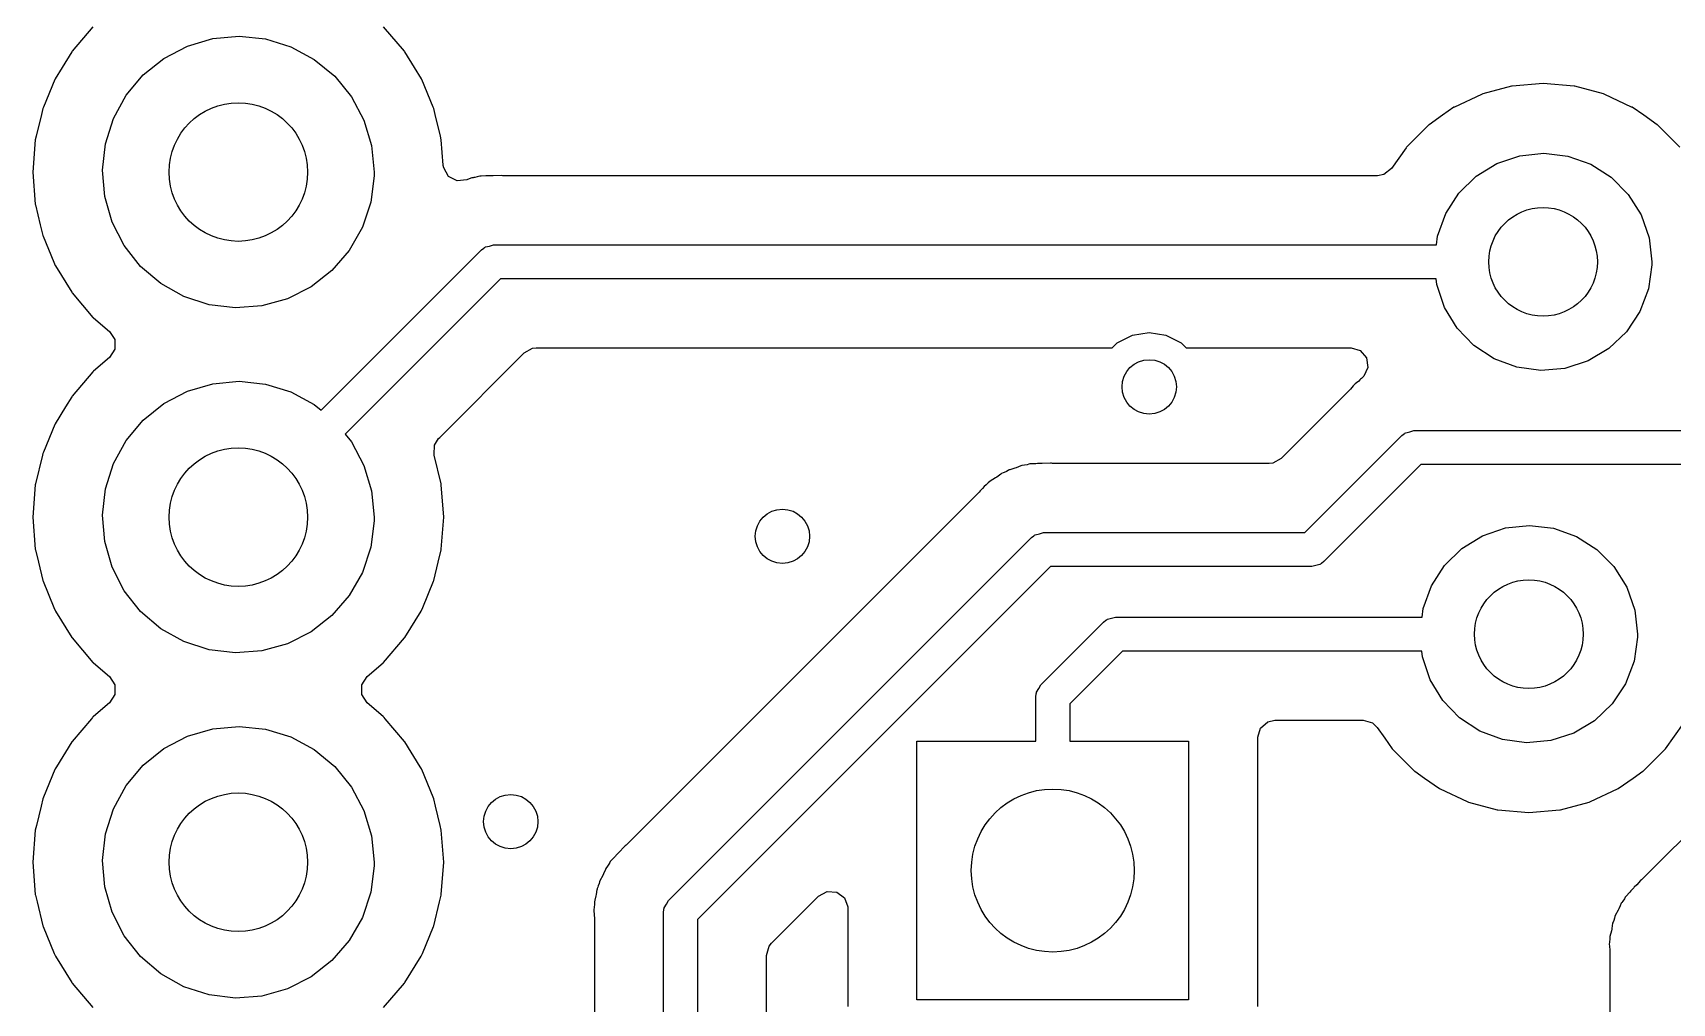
# Model space of a CAD drawing. Extents: x 3.43 to 6.79, y -5.81 to -1.74.
# Drawn here: x 4.6882 to 5.1634, y -3.9109 to -3.6297 of the extents above; entities that cross this region are included whole.
import ezdxf

# ---------------------------------------------------------------- set-up
doc = ezdxf.new("R2010")
doc.units = 0
doc.header["$MEASUREMENT"] = 0
doc.layers.add('BLACK', color=7, linetype='CONTINUOUS')

msp = doc.modelspace()

# ---------------------------------------------------------------- linework, layer by layer
at = {"layer": 'BLACK', "linetype": 'CONTINUOUS'}
for p, q in [((4.70567, -3.62791), (4.6996, -3.63502)), ((4.79599, -3.63502), (4.78992, -3.62791)), ((4.6996, -3.63502), (4.69949, -3.63518)), ((4.72623, -3.63709), (4.73304, -3.63353)), ((4.73304, -3.63353), (4.74041, -3.63136)), ((4.74041, -3.63136), (4.74807, -3.63067)), ((4.74807, -3.63067), (4.75571, -3.63147)), ((4.75571, -3.63147), (4.76305, -3.63374)), ((4.76305, -3.63374), (4.76981, -3.6374)), ((4.79609, -3.63518), (4.79599, -3.63502)), ((4.69671, -3.63973), (4.69471, -3.64299)), ((4.69949, -3.63518), (4.69671, -3.63973)), ((4.69949, -3.63518), (4.69949, -3.63518)), ((4.72025, -3.64191), (4.72623, -3.63709)), ((4.76981, -3.6374), (4.77573, -3.64229)), ((4.79888, -3.63973), (4.79609, -3.63518)), ((4.79609, -3.63518), (4.79609, -3.63518)), ((4.80087, -3.64299), (4.79888, -3.63973)), ((4.69464, -3.64317), (4.69128, -3.65128)), ((4.69471, -3.64299), (4.69464, -3.64317)), ((4.69464, -3.64317), (4.69464, -3.64317)), ((4.71531, -3.64779), (4.72025, -3.64191)), ((4.77573, -3.64229), (4.78058, -3.64825)), ((4.80095, -3.64317), (4.80087, -3.64299)), ((4.80431, -3.65128), (4.80095, -3.64317)), ((4.80095, -3.64317), (4.80095, -3.64317)), ((5.12598, -3.64435), (5.117, -3.64514)), ((5.13496, -3.64514), (5.12598, -3.64435)), ((4.7116, -3.65453), (4.71531, -3.64779)), ((4.78058, -3.64825), (4.78419, -3.65503)), ((5.1081, -3.64756), (5.10032, -3.65119)), ((5.1083, -3.64747), (5.1081, -3.64756)), ((5.1081, -3.64756), (5.1081, -3.64756)), ((5.10851, -3.64741), (5.1083, -3.64747)), ((5.1168, -3.64519), (5.10851, -3.64741)), ((5.10851, -3.64741), (5.10851, -3.64741)), ((5.117, -3.64514), (5.1168, -3.64519)), ((5.1168, -3.64519), (5.1168, -3.64519)), ((5.13517, -3.64519), (5.13496, -3.64514)), ((5.14346, -3.64741), (5.13517, -3.64519)), ((5.13517, -3.64519), (5.13517, -3.64519)), ((5.14367, -3.64747), (5.14346, -3.64741)), ((5.14346, -3.64741), (5.14346, -3.64741)), ((5.14387, -3.64756), (5.14367, -3.64747)), ((5.15164, -3.65119), (5.14387, -3.64756)), ((5.14387, -3.64756), (5.14387, -3.64756)), ((4.69071, -3.65339), (4.68922, -3.65959)), ((4.69113, -3.65163), (4.69071, -3.65339)), ((4.69128, -3.65128), (4.69113, -3.65163)), ((4.80445, -3.65163), (4.80431, -3.65128)), ((4.80487, -3.65339), (4.80445, -3.65163)), ((4.80636, -3.65959), (4.80487, -3.65339)), ((5.09682, -3.65359), (5.09292, -3.65632)), ((5.10013, -3.65128), (5.09682, -3.65359)), ((5.10032, -3.65119), (5.10013, -3.65128)), ((5.10032, -3.65119), (5.10032, -3.65119)), ((5.15184, -3.65128), (5.15164, -3.65119)), ((5.15164, -3.65119), (5.15164, -3.65119)), ((5.15515, -3.65359), (5.15184, -3.65128)), ((5.15905, -3.65632), (5.15515, -3.65359)), ((4.70928, -3.66185), (4.7116, -3.65453)), ((4.78419, -3.65503), (4.78641, -3.66239)), ((5.09274, -3.65645), (5.08637, -3.66282)), ((5.09292, -3.65632), (5.09274, -3.65645)), ((5.09292, -3.65632), (5.09292, -3.65632)), ((5.15922, -3.65645), (5.15905, -3.65632)), ((5.15905, -3.65632), (5.15905, -3.65632)), ((5.1656, -3.66282), (5.15922, -3.65645)), ((4.68895, -3.66072), (4.68822, -3.67004)), ((4.68922, -3.65959), (4.68895, -3.66072)), ((4.70843, -3.66949), (4.70928, -3.66185)), ((4.78641, -3.66239), (4.78716, -3.67004)), ((4.80663, -3.66072), (4.80636, -3.65959)), ((4.80721, -3.66803), (4.80663, -3.66072)), ((5.08625, -3.663), (5.08204, -3.66901)), ((5.08637, -3.66282), (5.08625, -3.663)), ((5.08625, -3.663), (5.08625, -3.663)), ((4.80721, -3.6681), (4.80721, -3.66803)), ((4.80733, -3.66886), (4.80721, -3.6681)), ((5.10659, -3.67124), (5.11257, -3.66756)), ((5.11257, -3.66756), (5.11922, -3.6653)), ((5.11922, -3.6653), (5.1262, -3.66457)), ((5.1262, -3.66457), (5.13318, -3.6654)), ((5.13318, -3.6654), (5.13979, -3.66775)), ((5.13979, -3.66775), (5.14572, -3.67152)), ((4.68822, -3.67004), (4.68895, -3.67935)), ((4.70907, -3.67714), (4.70843, -3.66949)), ((4.78715, -3.67113), (4.78618, -3.67876)), ((4.78716, -3.67004), (4.78715, -3.67113)), ((4.80872, -3.67129), (4.80733, -3.66886)), ((4.8112, -3.67258), (4.80872, -3.67129)), ((4.81398, -3.67232), (4.8112, -3.67258)), ((4.81423, -3.67222), (4.81398, -3.67232)), ((4.81552, -3.67171), (4.81423, -3.67222)), ((4.81583, -3.67167), (4.81552, -3.67171)), ((4.8161, -3.67164), (4.81583, -3.67167)), ((4.81583, -3.67167), (4.81583, -3.67167)), ((4.81631, -3.67161), (4.8161, -3.67164)), ((4.81707, -3.67146), (4.81631, -3.67161)), ((4.81784, -3.67123), (4.81707, -3.67146)), ((4.81815, -3.67122), (4.81784, -3.67123)), ((4.81958, -3.67118), (4.81815, -3.67122)), ((4.81815, -3.67122), (4.81815, -3.67122)), ((4.82004, -3.67114), (4.81958, -3.67118)), ((4.82005, -3.67114), (4.82004, -3.67114)), ((4.8202, -3.67112), (4.82005, -3.67114)), ((4.8213, -3.67112), (4.8202, -3.67112)), ((4.82146, -3.67112), (4.8213, -3.67112)), ((4.82166, -3.67111), (4.82146, -3.67112)), ((4.82414, -3.67104), (4.82166, -3.67111)), ((4.82443, -3.6711), (4.82414, -3.67104)), ((4.82487, -3.67112), (4.82443, -3.6711)), ((5.07798, -3.67112), (4.82487, -3.67112)), ((5.07986, -3.67075), (5.07798, -3.67112)), ((5.08204, -3.66901), (5.07986, -3.67075)), ((5.10158, -3.67616), (5.10659, -3.67124)), ((5.14572, -3.67152), (5.15067, -3.6765)), ((4.71119, -3.68453), (4.70907, -3.67714)), ((5.09777, -3.68206), (5.10158, -3.67616)), ((5.15067, -3.6765), (5.15439, -3.68245)), ((4.68895, -3.67935), (4.689, -3.67954)), ((4.689, -3.67954), (4.689, -3.67954)), ((4.689, -3.67954), (4.69038, -3.68529)), ((4.78618, -3.67876), (4.78376, -3.68605)), ((5.09537, -3.68866), (5.09777, -3.68206)), ((5.15439, -3.68245), (5.1567, -3.68909)), ((4.69038, -3.68529), (4.69113, -3.68844)), ((4.7147, -3.69136), (4.71119, -3.68453)), ((4.78376, -3.68605), (4.77996, -3.69273)), ((4.69113, -3.68844), (4.69121, -3.68862)), ((4.69121, -3.68862), (4.69121, -3.68862)), ((4.69121, -3.68862), (4.69433, -3.69616)), ((4.71947, -3.69738), (4.7147, -3.69136)), ((4.81829, -3.69258), (4.81899, -3.69206)), ((4.81899, -3.69206), (4.81911, -3.69192)), ((4.81911, -3.69192), (4.81922, -3.69189)), ((4.81922, -3.69189), (4.81942, -3.69174)), ((4.81942, -3.69174), (4.82061, -3.69148)), ((4.82061, -3.69148), (4.82177, -3.69114)), ((4.82177, -3.69114), (5.09506, -3.69114)), ((5.09506, -3.69114), (5.09537, -3.68866)), ((5.1567, -3.68909), (5.15748, -3.69606)), ((4.69433, -3.69616), (4.69471, -3.69708)), ((4.77182, -3.73906), (4.81829, -3.69258)), ((4.77996, -3.69273), (4.77494, -3.69855)), ((5.15748, -3.69606), (5.15747, -3.69694)), ((4.69471, -3.69708), (4.69481, -3.69725)), ((4.69481, -3.69725), (4.69949, -3.70489)), ((4.72532, -3.70236), (4.71947, -3.69738)), ((4.77494, -3.69855), (4.76889, -3.70328)), ((4.82381, -3.70098), (4.77877, -3.74602)), ((5.09502, -3.70098), (4.82381, -3.70098)), ((5.09518, -3.70261), (5.09502, -3.70098)), ((5.15747, -3.69694), (5.15649, -3.7039)), ((4.69949, -3.70489), (4.69949, -3.70489)), ((4.69949, -3.70489), (4.6996, -3.70505)), ((4.6996, -3.70505), (4.70567, -3.71216)), ((4.73203, -3.70611), (4.72532, -3.70236)), ((4.73934, -3.70849), (4.73203, -3.70611)), ((4.76889, -3.70328), (4.76203, -3.70674)), ((5.09739, -3.70927), (5.09518, -3.70261)), ((5.15649, -3.7039), (5.154, -3.71046)), ((4.74697, -3.7094), (4.73934, -3.70849)), ((4.75463, -3.70881), (4.74697, -3.7094)), ((4.76203, -3.70674), (4.75463, -3.70881)), ((5.10103, -3.71528), (5.09739, -3.70927)), ((5.154, -3.71046), (5.15011, -3.71631)), ((4.70567, -3.71216), (4.70581, -3.71229)), ((4.70581, -3.71229), (4.70581, -3.71229)), ((4.70581, -3.71229), (4.71047, -3.71626)), ((5.10591, -3.72033), (5.10103, -3.71528)), ((4.71047, -3.71626), (4.712, -3.7186)), ((4.712, -3.7186), (4.71202, -3.7214)), ((5.00109, -3.721), (5.00255, -3.71954)), ((5.00255, -3.71954), (5.00694, -3.71731)), ((5.00694, -3.71731), (5.01181, -3.71654)), ((5.01181, -3.71654), (5.01668, -3.71731)), ((5.01668, -3.71731), (5.02107, -3.71954)), ((5.02107, -3.71954), (5.02253, -3.721)), ((5.11178, -3.72418), (5.10591, -3.72033)), ((5.15011, -3.71631), (5.14503, -3.72115)), ((4.71047, -3.72381), (4.70581, -3.72778)), ((4.71202, -3.7214), (4.71047, -3.72381)), ((4.80617, -3.74693), (4.83065, -3.72246)), ((4.83065, -3.72246), (4.8331, -3.72112)), ((4.8331, -3.72112), (4.83416, -3.721)), ((4.83416, -3.721), (5.00109, -3.721)), ((5.02253, -3.721), (5.07031, -3.721)), ((5.07031, -3.721), (5.07299, -3.72179)), ((5.07299, -3.72179), (5.07482, -3.7239)), ((5.07482, -3.7239), (5.07522, -3.72667)), ((5.11836, -3.72662), (5.11178, -3.72418)), ((5.139, -3.72475), (5.13232, -3.72692)), ((5.14503, -3.72115), (5.139, -3.72475)), ((4.70567, -3.72791), (4.6996, -3.73502)), ((4.70581, -3.72778), (4.70567, -3.72791)), ((4.70581, -3.72778), (4.70581, -3.72778)), ((5.0731, -3.73003), (5.07288, -3.73025)), ((5.07336, -3.72987), (5.0731, -3.73003)), ((5.07406, -3.72921), (5.07336, -3.72987)), ((5.07522, -3.72667), (5.07406, -3.72921)), ((5.12532, -3.72755), (5.11836, -3.72662)), ((5.13232, -3.72692), (5.12532, -3.72755)), ((4.72623, -3.73709), (4.73304, -3.73353)), ((4.73304, -3.73353), (4.74041, -3.73136)), ((4.74041, -3.73136), (4.74807, -3.73067)), ((4.74807, -3.73067), (4.75571, -3.73147)), ((4.75571, -3.73147), (4.76305, -3.73374)), ((4.76305, -3.73374), (4.76981, -3.7374)), ((5.06987, -3.73325), (5.05025, -3.75286)), ((5.07019, -3.73291), (5.06987, -3.73325)), ((5.07094, -3.732), (5.07019, -3.73291)), ((5.0713, -3.73157), (5.07094, -3.732)), ((5.07155, -3.73138), (5.0713, -3.73157)), ((5.07194, -3.7311), (5.07155, -3.73138)), ((5.07155, -3.73138), (5.07155, -3.73138)), ((5.07253, -3.73059), (5.07194, -3.7311)), ((5.07288, -3.73025), (5.07253, -3.73059)), ((5.07288, -3.73025), (5.07288, -3.73025)), ((4.69773, -3.73807), (4.69471, -3.74299)), ((4.69949, -3.73518), (4.69773, -3.73807)), ((4.6996, -3.73502), (4.69949, -3.73518)), ((4.69949, -3.73518), (4.69949, -3.73518)), ((4.72025, -3.74191), (4.72623, -3.73709)), ((4.76981, -3.7374), (4.77182, -3.73906)), ((4.69464, -3.74317), (4.6913, -3.75122)), ((4.69471, -3.74299), (4.69464, -3.74317)), ((4.69464, -3.74317), (4.69464, -3.74317)), ((4.71531, -3.74779), (4.72025, -3.74191)), ((4.7116, -3.75453), (4.71531, -3.74779)), ((4.77877, -3.74602), (4.78058, -3.74825)), ((4.78058, -3.74825), (4.78419, -3.75503)), ((4.80452, -3.75193), (4.80466, -3.74914)), ((4.80466, -3.74914), (4.80584, -3.74727)), ((4.80584, -3.74727), (4.80617, -3.74693)), ((5.0569, -3.77452), (5.08502, -3.74641)), ((5.08502, -3.74641), (5.08573, -3.74589)), ((5.08573, -3.74589), (5.08585, -3.74575)), ((5.08585, -3.74575), (5.08595, -3.74572)), ((5.08595, -3.74572), (5.08616, -3.74557)), ((5.08616, -3.74557), (5.08734, -3.74531)), ((5.08734, -3.74531), (5.0885, -3.74497)), ((5.0885, -3.74497), (5.26241, -3.74497)), ((4.69103, -3.75205), (4.68902, -3.76042)), ((4.69113, -3.75163), (4.69103, -3.75205)), ((4.6913, -3.75122), (4.69113, -3.75163)), ((4.80455, -3.75205), (4.80452, -3.75193)), ((4.80656, -3.76042), (4.80455, -3.75205)), ((5.05006, -3.75305), (5.04761, -3.75439)), ((5.05025, -3.75286), (5.05006, -3.75305)), ((4.70928, -3.76185), (4.7116, -3.75453)), ((4.78419, -3.75503), (4.78641, -3.76239)), ((4.96723, -3.75869), (4.96573, -3.75958)), ((4.96762, -3.75844), (4.96723, -3.75869)), ((4.96878, -3.7576), (4.96762, -3.75844)), ((4.96903, -3.75742), (4.96878, -3.7576)), ((4.96947, -3.75724), (4.96903, -3.75742)), ((4.96977, -3.75712), (4.96947, -3.75724)), ((4.97047, -3.75678), (4.96977, -3.75712)), ((4.97089, -3.75653), (4.97047, -3.75678)), ((4.97116, -3.75637), (4.97089, -3.75653)), ((4.97146, -3.75629), (4.97116, -3.75637)), ((4.97283, -3.75589), (4.97146, -3.75629)), ((4.97327, -3.75574), (4.97283, -3.75589)), ((4.9746, -3.75521), (4.97327, -3.75574)), ((4.97489, -3.7551), (4.9746, -3.75521)), ((4.9746, -3.75521), (4.9746, -3.75521)), ((4.97563, -3.755), (4.97489, -3.7551)), ((4.97568, -3.755), (4.97563, -3.755)), ((4.97644, -3.75484), (4.97568, -3.755)), ((4.97691, -3.7547), (4.97644, -3.75484)), ((4.97721, -3.75462), (4.97691, -3.7547)), ((4.97691, -3.7547), (4.97691, -3.7547)), ((4.97895, -3.75456), (4.97721, -3.75462)), ((4.97942, -3.75452), (4.97895, -3.75456)), ((4.97957, -3.7545), (4.97942, -3.75452)), ((4.98067, -3.7545), (4.97957, -3.7545)), ((4.98083, -3.7545), (4.98067, -3.7545)), ((4.9832, -3.75443), (4.98083, -3.7545)), ((4.98351, -3.75442), (4.9832, -3.75443)), ((4.9832, -3.75443), (4.9832, -3.75443)), ((4.9838, -3.75448), (4.98351, -3.75442)), ((4.98424, -3.7545), (4.9838, -3.75448)), ((5.04656, -3.7545), (4.98424, -3.7545)), ((5.04761, -3.75439), (5.04656, -3.7545)), ((5.09054, -3.75481), (5.06242, -3.78293)), ((5.26445, -3.75481), (5.09054, -3.75481)), ((4.68895, -3.76072), (4.68822, -3.77004)), ((4.68902, -3.76042), (4.68895, -3.76072)), ((4.70843, -3.76949), (4.70928, -3.76185)), ((4.78641, -3.76239), (4.78716, -3.77004)), ((4.80663, -3.76072), (4.80656, -3.76042)), ((4.80736, -3.77004), (4.80663, -3.76072)), ((4.96251, -3.76281), (4.8605, -3.86481)), ((4.96282, -3.76246), (4.96251, -3.76281)), ((4.96346, -3.76169), (4.96282, -3.76246)), ((4.96393, -3.76112), (4.96346, -3.76169)), ((4.96458, -3.76065), (4.96393, -3.76112)), ((4.96517, -3.76014), (4.96458, -3.76065)), ((4.96573, -3.75958), (4.96517, -3.76014)), ((4.68822, -3.77004), (4.68895, -3.77935)), ((4.70907, -3.77714), (4.70843, -3.76949)), ((4.78715, -3.77113), (4.78618, -3.77876)), ((4.78716, -3.77004), (4.78715, -3.77113)), ((4.80663, -3.77935), (4.80736, -3.77004)), ((5.11509, -3.77318), (5.12207, -3.77244)), ((5.12207, -3.77244), (5.12904, -3.77327)), ((4.71119, -3.78453), (4.70907, -3.77714)), ((4.87247, -3.88116), (4.97766, -3.77596)), ((4.97766, -3.77596), (4.97836, -3.77544)), ((4.97836, -3.77544), (4.97848, -3.7753)), ((4.97848, -3.7753), (4.97859, -3.77527)), ((4.97859, -3.77527), (4.97879, -3.77512)), ((4.97879, -3.77512), (4.97998, -3.77486)), ((4.97998, -3.77486), (4.98114, -3.77452)), ((4.98114, -3.77452), (5.0569, -3.77452)), ((5.10246, -3.77912), (5.10844, -3.77544)), ((5.10844, -3.77544), (5.11509, -3.77318)), ((5.12904, -3.77327), (5.13566, -3.77563)), ((5.13566, -3.77563), (5.14159, -3.77939)), ((4.68895, -3.77935), (4.689, -3.77954)), ((4.689, -3.77954), (4.689, -3.77954)), ((4.689, -3.77954), (4.68986, -3.78313)), ((4.78618, -3.77876), (4.78376, -3.78605)), ((4.80572, -3.78313), (4.80659, -3.77954)), ((4.80659, -3.77954), (4.80663, -3.77935)), ((4.80659, -3.77954), (4.80659, -3.77954)), ((5.09744, -3.78403), (5.10246, -3.77912)), ((5.14159, -3.77939), (5.14653, -3.78437)), ((4.68986, -3.78313), (4.69113, -3.78844)), ((4.7147, -3.79136), (4.71119, -3.78453)), ((4.78376, -3.78605), (4.77996, -3.79273)), ((4.80445, -3.78844), (4.80572, -3.78313)), ((4.98318, -3.78437), (4.88087, -3.88668)), ((5.05894, -3.78437), (4.98318, -3.78437)), ((5.0601, -3.78403), (5.05894, -3.78437)), ((5.06128, -3.78377), (5.0601, -3.78403)), ((5.06149, -3.78362), (5.06128, -3.78377)), ((5.0616, -3.78359), (5.06149, -3.78362)), ((5.06171, -3.78345), (5.0616, -3.78359)), ((5.06242, -3.78293), (5.06171, -3.78345)), ((5.09364, -3.78993), (5.09744, -3.78403)), ((5.14653, -3.78437), (5.15025, -3.79033)), ((5.24641, -3.7833), (5.15483, -3.87488)), ((4.69113, -3.78844), (4.69121, -3.78862)), ((4.69121, -3.78862), (4.69121, -3.78862)), ((4.69121, -3.78862), (4.69434, -3.79618)), ((4.71947, -3.79738), (4.7147, -3.79136)), ((4.80125, -3.79618), (4.80437, -3.78862)), ((4.80437, -3.78862), (4.80445, -3.78844)), ((4.80437, -3.78862), (4.80437, -3.78862)), ((5.09124, -3.79653), (5.09364, -3.78993)), ((5.15025, -3.79033), (5.15256, -3.79696)), ((4.69434, -3.79618), (4.69471, -3.79708)), ((4.77996, -3.79273), (4.77494, -3.79855)), ((4.80087, -3.79708), (4.80125, -3.79618)), ((5.09092, -3.79902), (5.09124, -3.79653)), ((4.69471, -3.79708), (4.69481, -3.79725)), ((4.69481, -3.79725), (4.69949, -3.80489)), ((4.72532, -3.80236), (4.71947, -3.79738)), ((4.77494, -3.79855), (4.76889, -3.80328)), ((4.79609, -3.80489), (4.80077, -3.79725)), ((4.80077, -3.79725), (4.80087, -3.79708)), ((4.98038, -3.81866), (4.99857, -3.80046)), ((4.99857, -3.80046), (4.99927, -3.79993)), ((4.99927, -3.79993), (4.99939, -3.7998)), ((4.99939, -3.7998), (4.99949, -3.79976)), ((4.99949, -3.79976), (4.9997, -3.79961)), ((4.9997, -3.79961), (5.00088, -3.79936)), ((5.00088, -3.79936), (5.00205, -3.79902)), ((5.00205, -3.79902), (5.09092, -3.79902)), ((5.15256, -3.79696), (5.15335, -3.80394)), ((4.69949, -3.80489), (4.69949, -3.80489)), ((4.69949, -3.80489), (4.6996, -3.80505)), ((4.6996, -3.80505), (4.70567, -3.81216)), ((4.73203, -3.80611), (4.72532, -3.80236)), ((4.73934, -3.80849), (4.73203, -3.80611)), ((4.76889, -3.80328), (4.76203, -3.80674)), ((4.78992, -3.81216), (4.79599, -3.80505)), ((4.79599, -3.80505), (4.79609, -3.80489)), ((4.79609, -3.80489), (4.79609, -3.80489)), ((5.15333, -3.80482), (5.15236, -3.81177)), ((5.15335, -3.80394), (5.15333, -3.80482)), ((4.74697, -3.8094), (4.73934, -3.80849)), ((4.75463, -3.80881), (4.74697, -3.8094)), ((4.76203, -3.80674), (4.75463, -3.80881)), ((5.00409, -3.80886), (4.98878, -3.82418)), ((5.09088, -3.80886), (5.00409, -3.80886)), ((5.09104, -3.81049), (5.09088, -3.80886)), ((5.09326, -3.81715), (5.09104, -3.81049)), ((4.70567, -3.81216), (4.70581, -3.81229)), ((4.70581, -3.81229), (4.70581, -3.81229)), ((4.70581, -3.81229), (4.71047, -3.81626)), ((4.78511, -3.81626), (4.78977, -3.81229)), ((4.78977, -3.81229), (4.78992, -3.81216)), ((4.78977, -3.81229), (4.78977, -3.81229)), ((5.15236, -3.81177), (5.14986, -3.81833)), ((4.71047, -3.81626), (4.712, -3.8186)), ((4.712, -3.8186), (4.71202, -3.8214)), ((4.78356, -3.81867), (4.78511, -3.81626)), ((4.78358, -3.82147), (4.78356, -3.81867)), ((4.97914, -3.82074), (4.9798, -3.81973)), ((4.9798, -3.81973), (4.98038, -3.81866)), ((5.0969, -3.82315), (5.09326, -3.81715)), ((5.14986, -3.81833), (5.14598, -3.82418)), ((4.71047, -3.82381), (4.70581, -3.82778)), ((4.71202, -3.8214), (4.71047, -3.82381)), ((4.78511, -3.82381), (4.78358, -3.82147)), ((4.78977, -3.82778), (4.78511, -3.82381)), ((4.97894, -3.82214), (4.97906, -3.82128)), ((4.97894, -3.83494), (4.97894, -3.82214)), ((4.97905, -3.8211), (4.9791, -3.821)), ((4.97906, -3.82128), (4.97905, -3.8211)), ((4.9791, -3.821), (4.97914, -3.82074)), ((4.98878, -3.82418), (4.98878, -3.83494)), ((5.10177, -3.82821), (5.0969, -3.82315)), ((5.14598, -3.82418), (5.14089, -3.82902)), ((4.7052, -3.82845), (4.6996, -3.83502)), ((4.70554, -3.82806), (4.7052, -3.82845)), ((4.70567, -3.82791), (4.70554, -3.82806)), ((4.70581, -3.82778), (4.70567, -3.82791)), ((4.70581, -3.82778), (4.70581, -3.82778)), ((4.78992, -3.82791), (4.78977, -3.82778)), ((4.78977, -3.82778), (4.78977, -3.82778)), ((4.79004, -3.82806), (4.78992, -3.82791)), ((4.79038, -3.82845), (4.79004, -3.82806)), ((4.79599, -3.83502), (4.79038, -3.82845)), ((5.04404, -3.83116), (5.04615, -3.82933)), ((5.04615, -3.82933), (5.04821, -3.82888)), ((5.04821, -3.82888), (5.07384, -3.82888)), ((5.07384, -3.82888), (5.07652, -3.82967)), ((5.07652, -3.82967), (5.07791, -3.83099)), ((5.10765, -3.83205), (5.10177, -3.82821)), ((5.14089, -3.82902), (5.13486, -3.83262)), ((5.16146, -3.83718), (5.16663, -3.82979)), ((4.72623, -3.83709), (4.73304, -3.83353)), ((4.73304, -3.83353), (4.74041, -3.83136)), ((4.74041, -3.83136), (4.74807, -3.83067)), ((4.74807, -3.83067), (4.75571, -3.83147)), ((4.75571, -3.83147), (4.76305, -3.83374)), ((4.76305, -3.83374), (4.76981, -3.8374)), ((5.04325, -3.83384), (5.04404, -3.83116)), ((5.04325, -3.91184), (5.04325, -3.83384)), ((5.07791, -3.83099), (5.08007, -3.83409)), ((5.08007, -3.83409), (5.08224, -3.83718)), ((5.11423, -3.8345), (5.10765, -3.83205)), ((5.12119, -3.83543), (5.11423, -3.8345)), ((5.13486, -3.83262), (5.12818, -3.83479)), ((4.69949, -3.83518), (4.69505, -3.84244)), ((4.6996, -3.83502), (4.69949, -3.83518)), ((4.69949, -3.83518), (4.69949, -3.83518)), ((4.72025, -3.84191), (4.72623, -3.83709)), ((4.76981, -3.8374), (4.77573, -3.84229)), ((4.79609, -3.83518), (4.79599, -3.83502)), ((4.80054, -3.84244), (4.79609, -3.83518)), ((4.79609, -3.83518), (4.79609, -3.83518)), ((4.94449, -3.90994), (4.94449, -3.83494)), ((4.94449, -3.83494), (4.97894, -3.83494)), ((4.98878, -3.83494), (5.02323, -3.83494)), ((5.02323, -3.83494), (5.02323, -3.90994)), ((5.08224, -3.83718), (5.08861, -3.84355)), ((5.12818, -3.83479), (5.12119, -3.83543)), ((5.15509, -3.84355), (5.16146, -3.83718)), ((4.69464, -3.84317), (4.69131, -3.85119)), ((4.69471, -3.84299), (4.69464, -3.84317)), ((4.69464, -3.84317), (4.69464, -3.84317)), ((4.69505, -3.84244), (4.69471, -3.84299)), ((4.71531, -3.84779), (4.72025, -3.84191)), ((4.77573, -3.84229), (4.78058, -3.84825)), ((4.80087, -3.84299), (4.80054, -3.84244)), ((4.80095, -3.84317), (4.80087, -3.84299)), ((4.80427, -3.85119), (4.80095, -3.84317)), ((4.80095, -3.84317), (4.80095, -3.84317)), ((5.08861, -3.84355), (5.08879, -3.84368)), ((5.08879, -3.84368), (5.08879, -3.84368)), ((5.08879, -3.84368), (5.09157, -3.84563)), ((5.15213, -3.84563), (5.15491, -3.84368)), ((5.15491, -3.84368), (5.15509, -3.84355)), ((5.15491, -3.84368), (5.15491, -3.84368)), ((4.7116, -3.85453), (4.71531, -3.84779)), ((4.78058, -3.84825), (4.78419, -3.85503)), ((5.09157, -3.84563), (5.09599, -3.84872)), ((5.09599, -3.84872), (5.09619, -3.84881)), ((5.09619, -3.84881), (5.09619, -3.84881)), ((5.09619, -3.84881), (5.10397, -3.85244)), ((5.13973, -3.85244), (5.14751, -3.84881)), ((5.14751, -3.84881), (5.14771, -3.84872)), ((5.14751, -3.84881), (5.14751, -3.84881)), ((5.14771, -3.84872), (5.15213, -3.84563)), ((4.69113, -3.85163), (4.69061, -3.8538)), ((4.69131, -3.85119), (4.69113, -3.85163)), ((4.80445, -3.85163), (4.80427, -3.85119)), ((4.80497, -3.8538), (4.80445, -3.85163)), ((5.10397, -3.85244), (5.10416, -3.85253)), ((5.10416, -3.85253), (5.10437, -3.85259)), ((5.10437, -3.85259), (5.10437, -3.85259)), ((5.10437, -3.85259), (5.11266, -3.85481)), ((5.13104, -3.85481), (5.13933, -3.85259)), ((5.13933, -3.85259), (5.13954, -3.85253)), ((5.13933, -3.85259), (5.13933, -3.85259)), ((5.13954, -3.85253), (5.13973, -3.85244)), ((4.69061, -3.8538), (4.68926, -3.85944)), ((4.70928, -3.86185), (4.7116, -3.85453)), ((4.78419, -3.85503), (4.78641, -3.86239)), ((4.80632, -3.85944), (4.80497, -3.8538)), ((5.11266, -3.85481), (5.11266, -3.85481)), ((5.11266, -3.85481), (5.11287, -3.85486)), ((5.11287, -3.85486), (5.12185, -3.85565)), ((5.12185, -3.85565), (5.13083, -3.85486)), ((5.13083, -3.85486), (5.13104, -3.85481)), ((5.13104, -3.85481), (5.13104, -3.85481)), ((4.68895, -3.86072), (4.68822, -3.87004)), ((4.68926, -3.85944), (4.68895, -3.86072)), ((4.70843, -3.86949), (4.70928, -3.86185)), ((4.78641, -3.86239), (4.78716, -3.87004)), ((4.80663, -3.86072), (4.80632, -3.85944)), ((4.80736, -3.87004), (4.80663, -3.86072)), ((4.85798, -3.86734), (4.8572, -3.86812)), ((4.85808, -3.86723), (4.85798, -3.86734)), ((4.85971, -3.8655), (4.85808, -3.86723)), ((4.85992, -3.86527), (4.85971, -3.8655)), ((4.86018, -3.86511), (4.85992, -3.86527)), ((4.8605, -3.86481), (4.86018, -3.86511)), ((4.68822, -3.87004), (4.68895, -3.87935)), ((4.70907, -3.87714), (4.70843, -3.86949)), ((4.78715, -3.87113), (4.78618, -3.87876)), ((4.78716, -3.87004), (4.78715, -3.87113)), ((4.80663, -3.87935), (4.80736, -3.87004)), ((4.85418, -3.87213), (4.85362, -3.87344)), ((4.85431, -3.87184), (4.85418, -3.87213)), ((4.85418, -3.87213), (4.85418, -3.87213)), ((4.8548, -3.87121), (4.85431, -3.87184)), ((4.85522, -3.87056), (4.8548, -3.87121)), ((4.85546, -3.87014), (4.85522, -3.87056)), ((4.85561, -3.86987), (4.85546, -3.87014)), ((4.85546, -3.87014), (4.85546, -3.87014)), ((4.8568, -3.8686), (4.85561, -3.86987)), ((4.8571, -3.86824), (4.8568, -3.8686)), ((4.8572, -3.86812), (4.8571, -3.86824)), ((4.71119, -3.88453), (4.70907, -3.87714)), ((4.85195, -3.8773), (4.8518, -3.87763)), ((4.85212, -3.8769), (4.85195, -3.8773)), ((4.85237, -3.87616), (4.85212, -3.8769)), ((4.85249, -3.87569), (4.85237, -3.87616)), ((4.85257, -3.87539), (4.85249, -3.87569)), ((4.85249, -3.87569), (4.85249, -3.87569)), ((4.85341, -3.87386), (4.85257, -3.87539)), ((4.85362, -3.87344), (4.85341, -3.87386)), ((5.15231, -3.87741), (5.15153, -3.87819)), ((5.15242, -3.8773), (5.15231, -3.87741)), ((5.15313, -3.87654), (5.15242, -3.8773)), ((5.15425, -3.87534), (5.15313, -3.87654)), ((5.15451, -3.87518), (5.15425, -3.87534)), ((5.15483, -3.87488), (5.15451, -3.87518)), ((4.68895, -3.87935), (4.689, -3.87954)), ((4.689, -3.87954), (4.689, -3.87954)), ((4.689, -3.87954), (4.68946, -3.88149)), ((4.68946, -3.88149), (4.69113, -3.88844)), ((4.78618, -3.87876), (4.78376, -3.88605)), ((4.80445, -3.88844), (4.80612, -3.88149)), ((4.80612, -3.88149), (4.80659, -3.87954)), ((4.80659, -3.87954), (4.80663, -3.87935)), ((4.80659, -3.87954), (4.80659, -3.87954)), ((4.85112, -3.88103), (4.851, -3.88149)), ((4.851, -3.88149), (4.851, -3.88229)), ((4.85144, -3.8798), (4.85112, -3.88103)), ((4.85153, -3.87935), (4.85144, -3.8798)), ((4.85175, -3.87794), (4.85153, -3.87935)), ((4.85176, -3.87794), (4.85175, -3.87794)), ((4.8518, -3.87763), (4.85176, -3.87794)), ((4.87123, -3.88324), (4.87188, -3.88223)), ((4.87188, -3.88223), (4.87247, -3.88116)), ((4.90234, -3.89352), (4.916, -3.87986)), ((4.916, -3.87986), (4.91845, -3.87852)), ((4.91845, -3.87852), (4.92124, -3.87872)), ((4.92124, -3.87872), (4.92348, -3.88039)), ((4.92348, -3.88039), (4.92446, -3.88301)), ((5.14864, -3.88192), (5.14831, -3.88268)), ((5.14883, -3.88167), (5.14864, -3.88192)), ((5.14913, -3.88129), (5.14883, -3.88167)), ((5.14883, -3.88167), (5.14883, -3.88167)), ((5.14955, -3.88064), (5.14913, -3.88129)), ((5.14979, -3.88021), (5.14955, -3.88064)), ((5.14994, -3.87994), (5.14979, -3.88021)), ((5.15113, -3.87867), (5.14994, -3.87994)), ((5.15143, -3.87831), (5.15113, -3.87867)), ((5.15153, -3.87819), (5.15143, -3.87831)), ((5.15143, -3.87831), (5.15143, -3.87831)), ((5.15143, -3.87831), (5.15143, -3.87831)), ((4.7147, -3.89136), (4.71119, -3.88453)), ((4.78376, -3.88605), (4.77996, -3.89273)), ((4.85094, -3.88306), (4.85082, -3.88385)), ((4.85082, -3.88385), (4.85097, -3.88546)), ((4.851, -3.88229), (4.85094, -3.88306)), ((4.85097, -3.88546), (4.85098, -3.88559)), ((4.85098, -3.88559), (4.851, -3.88605)), ((4.851, -3.88605), (4.851, -4.32387)), ((4.87102, -3.88464), (4.87115, -3.88377)), ((4.87102, -4.33441), (4.87102, -3.88464)), ((4.87114, -3.88359), (4.87119, -3.8835)), ((4.87115, -3.88377), (4.87114, -3.88359)), ((4.87119, -3.8835), (4.87123, -3.88324)), ((4.88087, -3.88668), (4.88087, -4.33213)), ((4.92446, -3.88301), (4.92447, -3.88337)), ((4.92447, -3.88337), (4.92447, -3.91184)), ((5.14645, -3.88697), (5.14626, -3.88741)), ((5.1467, -3.88623), (5.14645, -3.88697)), ((5.14682, -3.88576), (5.1467, -3.88623)), ((5.1469, -3.88546), (5.14682, -3.88576)), ((5.14682, -3.88576), (5.14682, -3.88576)), ((5.14774, -3.88393), (5.1469, -3.88546)), ((5.14795, -3.88351), (5.14774, -3.88393)), ((5.14831, -3.88268), (5.14795, -3.88351)), ((4.69113, -3.88844), (4.69121, -3.88862)), ((4.69121, -3.88862), (4.69121, -3.88862)), ((4.69121, -3.88862), (4.69445, -3.89644)), ((4.71947, -3.89738), (4.7147, -3.89136)), ((4.80114, -3.89644), (4.80437, -3.88862)), ((4.80437, -3.88862), (4.80445, -3.88844)), ((4.80437, -3.88862), (4.80437, -3.88862)), ((5.14577, -3.88988), (5.14533, -3.89156)), ((5.14533, -3.89156), (5.14533, -3.89236)), ((5.14586, -3.88942), (5.14577, -3.88988)), ((5.1459, -3.8892), (5.14586, -3.88942)), ((5.14613, -3.8877), (5.1459, -3.8892)), ((5.14626, -3.88741), (5.14613, -3.8877)), ((4.69445, -3.89644), (4.69471, -3.89708)), ((4.77996, -3.89273), (4.77494, -3.89855)), ((4.80087, -3.89708), (4.80114, -3.89644)), ((4.90089, -3.89703), (4.90167, -3.89435)), ((4.90167, -3.89435), (4.90234, -3.89352)), ((5.14527, -3.89314), (5.14515, -3.89392)), ((5.14515, -3.89392), (5.14518, -3.89423)), ((5.14518, -3.89423), (5.14518, -3.89423)), ((5.14518, -3.89423), (5.14531, -3.89566)), ((5.14533, -3.89236), (5.14527, -3.89314)), ((5.14531, -3.89566), (5.14533, -3.89612)), ((5.14533, -3.89612), (5.14533, -4.15043)), ((4.69471, -3.89708), (4.69481, -3.89725)), ((4.69481, -3.89725), (4.69949, -3.90489)), ((4.72532, -3.90236), (4.71947, -3.89738)), ((4.77494, -3.89855), (4.76889, -3.90328)), ((4.79609, -3.90489), (4.80077, -3.89725)), ((4.80077, -3.89725), (4.80087, -3.89708)), ((4.90089, -3.97869), (4.90089, -3.89703)), ((4.69949, -3.90489), (4.69949, -3.90489)), ((4.69949, -3.90489), (4.6996, -3.90505)), ((4.6996, -3.90505), (4.70567, -3.91216)), ((4.73203, -3.90611), (4.72532, -3.90236)), ((4.76889, -3.90328), (4.76203, -3.90674)), ((4.78992, -3.91216), (4.79599, -3.90505)), ((4.79599, -3.90505), (4.79609, -3.90489)), ((4.79609, -3.90489), (4.79609, -3.90489)), ((4.73934, -3.90849), (4.73203, -3.90611)), ((4.74697, -3.9094), (4.73934, -3.90849)), ((4.75463, -3.90881), (4.74697, -3.9094)), ((4.76203, -3.90674), (4.75463, -3.90881)), ((5.02323, -3.90994), (4.94449, -3.90994))]:
    msp.add_line(p, q, dxfattribs=at)
at = {"layer": 'BLACK'}
for centre, radius in [((4.74779, -3.67004), 0.02008), ((5.12598, -3.69606), 0.01575), ((5.01181, -3.73228), 0.00787), ((4.74779, -3.77004), 0.02008), ((4.90551, -3.77559), 0.00787), ((5.12185, -3.80394), 0.01575), ((4.98386, -3.87244), 0.02362), ((4.74779, -3.87004), 0.02008), ((4.82677, -3.85827), 0.00787)]:
    msp.add_circle(centre, radius, dxfattribs=at)

doc.saveas('drawing.dxf')
